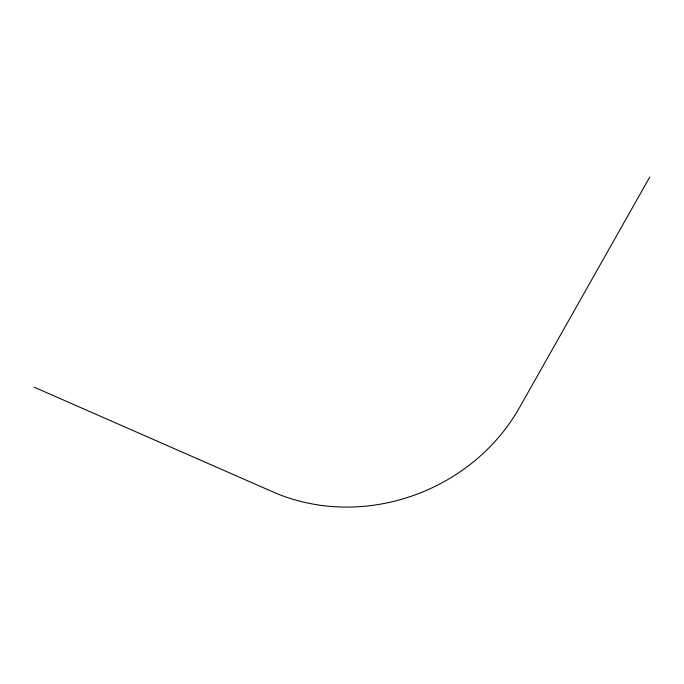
<?xml version="1.0" encoding="UTF-8"?>
<svg xmlns="http://www.w3.org/2000/svg" width="684" height="684" viewBox="0 0 684 684"><rect width="100%" height="100%" fill="white"/><g stroke="black" fill="none" stroke-linecap="round" stroke-linejoin="round"><path stroke-width="1.03" d="M649.8 176.959L519.318 407.886A184.107 166.169 -23.1 0 1 273.078 491.976L34.2 387.195"/></g></svg>
